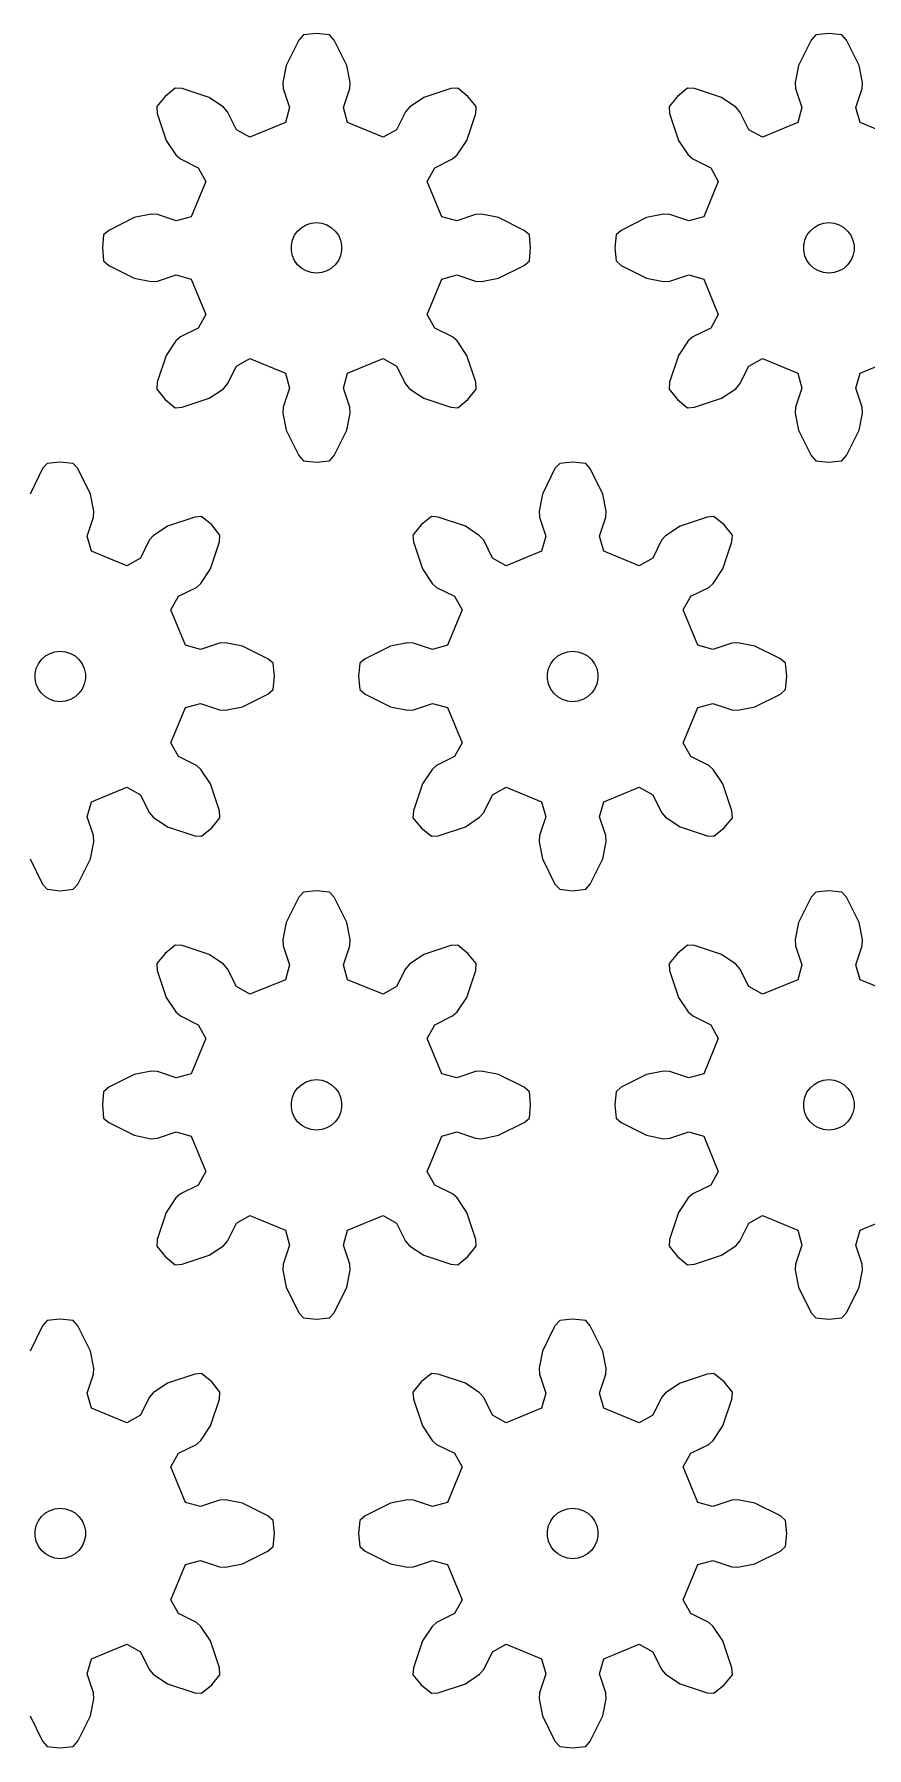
# Model space of a CAD drawing. Extents: x 0 to 208, y 0 to 229.
# Drawn here: x 102.6 to 152.1, y 0 to 101.8 of the extents above; entities that cross this region are included whole.
import ezdxf

# ---------------------------------------------------------------- set-up
doc = ezdxf.new("R2010")
doc.units = 0

msp = doc.modelspace()

# ---------------------------------------------------------------- linework, layer by layer
for p, q in [((119.36, 101.86), (118.58, 101.78)), ((120.13, 101.78), (119.36, 101.86)), ((149.82, 101.86), (149.05, 101.78)), ((150.6, 101.78), (149.82, 101.86)), ((118.31, 101.47), (117.56, 99.96)), ((118.58, 101.78), (118.31, 101.47)), ((120.41, 101.47), (120.13, 101.78)), ((121.16, 99.96), (120.41, 101.47)), ((148.78, 101.47), (148.02, 99.96)), ((149.05, 101.78), (148.78, 101.47)), ((150.87, 101.47), (150.6, 101.78)), ((151.62, 99.96), (150.87, 101.47)), ((117.56, 99.96), (117.36, 98.95)), ((121.36, 98.95), (121.16, 99.96)), ((148.02, 99.96), (147.82, 98.95)), ((151.83, 98.95), (151.62, 99.96)), ((117.36, 98.95), (117.38, 98.59)), ((121.34, 98.59), (121.36, 98.95)), ((147.82, 98.95), (147.84, 98.59)), ((151.8, 98.59), (151.83, 98.95)), ((110.36, 98.13), (109.86, 97.53)), ((110.96, 98.62), (110.36, 98.13)), ((111.37, 98.6), (110.96, 98.62)), ((112.97, 98.06), (111.37, 98.6)), ((113.83, 97.49), (112.97, 98.06)), ((117.38, 98.59), (117.76, 97.46)), ((120.96, 97.46), (121.34, 98.59)), ((125.74, 98.06), (124.89, 97.49)), ((127.35, 98.6), (125.74, 98.06)), ((127.76, 98.62), (127.35, 98.6)), ((128.36, 98.13), (127.76, 98.62)), ((128.86, 97.53), (128.36, 98.13)), ((140.82, 98.13), (140.33, 97.53)), ((141.42, 98.62), (140.82, 98.13)), ((141.84, 98.6), (141.42, 98.62)), ((143.44, 98.06), (141.84, 98.6)), ((144.29, 97.49), (143.44, 98.06)), ((147.84, 98.59), (148.22, 97.46)), ((151.43, 97.46), (151.8, 98.59)), ((109.86, 97.53), (109.89, 97.12)), ((109.89, 97.12), (110.43, 95.51)), ((114.07, 97.22), (113.83, 97.49)), ((114.6, 96.15), (114.07, 97.22)), ((117.76, 97.46), (117.51, 96.57)), ((121.21, 96.57), (120.96, 97.46)), ((124.65, 97.22), (124.12, 96.15)), ((124.89, 97.49), (124.65, 97.22)), ((128.29, 95.51), (128.83, 97.12)), ((128.83, 97.12), (128.86, 97.53)), ((140.33, 97.53), (140.35, 97.12)), ((140.35, 97.12), (140.89, 95.51)), ((144.53, 97.22), (144.29, 97.49)), ((145.06, 96.15), (144.53, 97.22)), ((148.22, 97.46), (147.97, 96.57)), ((151.68, 96.57), (151.43, 97.46)), ((115.4, 95.7), (114.6, 96.15)), ((117.51, 96.57), (115.4, 95.7)), ((123.32, 95.7), (121.21, 96.57)), ((124.12, 96.15), (123.32, 95.7)), ((145.87, 95.7), (145.06, 96.15)), ((147.97, 96.57), (145.87, 95.7)), ((153.78, 95.7), (151.68, 96.57)), ((110.43, 95.51), (111, 94.66)), ((127.72, 94.66), (128.29, 95.51)), ((140.89, 95.51), (141.46, 94.66)), ((111, 94.66), (111.27, 94.42)), ((111.27, 94.42), (112.33, 93.89)), ((112.33, 93.89), (112.78, 93.08)), ((125.94, 93.08), (126.39, 93.89)), ((126.39, 93.89), (127.45, 94.42)), ((127.45, 94.42), (127.72, 94.66)), ((141.46, 94.66), (141.73, 94.42)), ((141.73, 94.42), (142.8, 93.89)), ((142.8, 93.89), (143.25, 93.08)), ((112.78, 93.08), (111.91, 90.98)), ((126.81, 90.98), (125.94, 93.08)), ((143.25, 93.08), (142.38, 90.98)), ((108.53, 90.93), (107.01, 90.17)), ((109.54, 91.13), (108.53, 90.93)), ((109.9, 91.11), (109.54, 91.13)), ((111.02, 90.73), (109.9, 91.11)), ((111.91, 90.98), (111.02, 90.73)), ((119.05, 90.59), (119.36, 90.63)), ((119.36, 90.63), (119.67, 90.59)), ((127.7, 90.73), (126.81, 90.98)), ((128.82, 91.11), (127.7, 90.73)), ((129.18, 91.13), (128.82, 91.11)), ((130.19, 90.93), (129.18, 91.13)), ((131.71, 90.17), (130.19, 90.93)), ((138.99, 90.93), (137.48, 90.17)), ((140, 91.13), (138.99, 90.93)), ((140.36, 91.11), (140, 91.13)), ((141.49, 90.73), (140.36, 91.11)), ((142.38, 90.98), (141.49, 90.73)), ((149.51, 90.59), (149.82, 90.63)), ((149.82, 90.63), (150.14, 90.59)), ((106.7, 89.9), (106.63, 89.13)), ((107.01, 90.17), (106.7, 89.9)), ((117.93, 89.59), (118.06, 89.88)), ((118.06, 89.88), (118.24, 90.13)), ((118.24, 90.13), (118.48, 90.34)), ((118.48, 90.34), (118.75, 90.5)), ((118.75, 90.5), (119.05, 90.59)), ((119.67, 90.59), (119.97, 90.5)), ((119.97, 90.5), (120.24, 90.34)), ((120.24, 90.34), (120.47, 90.13)), ((120.47, 90.13), (120.66, 89.88)), ((120.66, 89.88), (120.79, 89.59)), ((132.02, 89.9), (131.71, 90.17)), ((132.09, 89.13), (132.02, 89.9)), ((137.17, 89.9), (137.09, 89.13)), ((137.48, 90.17), (137.17, 89.9)), ((148.4, 89.59), (148.52, 89.88)), ((148.52, 89.88), (148.71, 90.13)), ((148.71, 90.13), (148.94, 90.34)), ((148.94, 90.34), (149.21, 90.5)), ((149.21, 90.5), (149.51, 90.59)), ((150.14, 90.59), (150.43, 90.5)), ((150.43, 90.5), (150.71, 90.34)), ((150.71, 90.34), (150.94, 90.13)), ((150.94, 90.13), (151.12, 89.88)), ((151.12, 89.88), (151.25, 89.59)), ((106.63, 89.13), (106.7, 88.35)), ((117.87, 89.28), (117.93, 89.59)), ((117.87, 88.97), (117.87, 89.28)), ((117.93, 88.66), (117.87, 88.97)), ((118.06, 88.38), (117.93, 88.66)), ((120.79, 88.66), (120.66, 88.38)), ((120.79, 89.59), (120.85, 89.28)), ((120.85, 88.97), (120.79, 88.66)), ((120.85, 89.28), (120.85, 88.97)), ((132.02, 88.35), (132.09, 89.13)), ((137.09, 89.13), (137.17, 88.35)), ((148.33, 89.28), (148.4, 89.59)), ((148.33, 88.97), (148.33, 89.28)), ((148.4, 88.66), (148.33, 88.97)), ((148.52, 88.38), (148.4, 88.66)), ((151.25, 88.66), (151.12, 88.38)), ((151.25, 89.59), (151.32, 89.28)), ((151.32, 88.97), (151.25, 88.66)), ((151.32, 89.28), (151.32, 88.97)), ((106.7, 88.35), (107.01, 88.08)), ((107.01, 88.08), (108.53, 87.33)), ((118.24, 88.12), (118.06, 88.38)), ((118.48, 87.91), (118.24, 88.12)), ((118.75, 87.76), (118.48, 87.91)), ((119.05, 87.66), (118.75, 87.76)), ((119.36, 87.63), (119.05, 87.66)), ((119.67, 87.66), (119.36, 87.63)), ((119.97, 87.76), (119.67, 87.66)), ((120.24, 87.91), (119.97, 87.76)), ((120.47, 88.12), (120.24, 87.91)), ((120.66, 88.38), (120.47, 88.12)), ((130.19, 87.33), (131.71, 88.08)), ((131.71, 88.08), (132.02, 88.35)), ((137.17, 88.35), (137.48, 88.08)), ((137.48, 88.08), (138.99, 87.33)), ((148.71, 88.12), (148.52, 88.38)), ((148.94, 87.91), (148.71, 88.12)), ((149.21, 87.76), (148.94, 87.91)), ((149.51, 87.66), (149.21, 87.76)), ((149.82, 87.63), (149.51, 87.66)), ((150.14, 87.66), (149.82, 87.63)), ((150.43, 87.76), (150.14, 87.66)), ((150.71, 87.91), (150.43, 87.76)), ((150.94, 88.12), (150.71, 87.91)), ((151.12, 88.38), (150.94, 88.12)), ((108.53, 87.33), (109.54, 87.12)), ((109.54, 87.12), (109.9, 87.15)), ((109.9, 87.15), (111.02, 87.53)), ((111.02, 87.53), (111.91, 87.27)), ((111.91, 87.27), (112.78, 85.17)), ((125.94, 85.17), (126.81, 87.27)), ((126.81, 87.27), (127.7, 87.53)), ((127.7, 87.53), (128.82, 87.15)), ((128.82, 87.15), (129.18, 87.12)), ((129.18, 87.12), (130.19, 87.33)), ((138.99, 87.33), (140, 87.12)), ((140, 87.12), (140.36, 87.15)), ((140.36, 87.15), (141.49, 87.53)), ((141.49, 87.53), (142.38, 87.27)), ((142.38, 87.27), (143.25, 85.17)), ((112.78, 85.17), (112.33, 84.36)), ((126.39, 84.36), (125.94, 85.17)), ((143.25, 85.17), (142.8, 84.36)), ((111, 83.6), (110.43, 82.74)), ((111.27, 83.84), (111, 83.6)), ((112.33, 84.36), (111.27, 83.84)), ((127.45, 83.84), (126.39, 84.36)), ((127.72, 83.6), (127.45, 83.84)), ((128.29, 82.74), (127.72, 83.6)), ((141.46, 83.6), (140.89, 82.74)), ((141.73, 83.84), (141.46, 83.6)), ((142.8, 84.36), (141.73, 83.84)), ((110.43, 82.74), (109.89, 81.14)), ((114.6, 82.1), (115.4, 82.55)), ((115.4, 82.55), (117.51, 81.68)), ((121.21, 81.68), (123.32, 82.55)), ((123.32, 82.55), (124.12, 82.1)), ((128.83, 81.14), (128.29, 82.74)), ((140.89, 82.74), (140.35, 81.14)), ((145.06, 82.1), (145.87, 82.55)), ((145.87, 82.55), (147.97, 81.68)), ((151.68, 81.68), (153.78, 82.55)), ((114.07, 81.04), (114.6, 82.1)), ((117.51, 81.68), (117.76, 80.79)), ((120.96, 80.79), (121.21, 81.68)), ((124.12, 82.1), (124.65, 81.04)), ((144.53, 81.04), (145.06, 82.1)), ((147.97, 81.68), (148.22, 80.79)), ((151.43, 80.79), (151.68, 81.68)), ((109.89, 81.14), (109.86, 80.73)), ((109.86, 80.73), (110.36, 80.12)), ((112.97, 80.2), (113.83, 80.76)), ((113.83, 80.76), (114.07, 81.04)), ((117.76, 80.79), (117.38, 79.67)), ((121.34, 79.67), (120.96, 80.79)), ((124.65, 81.04), (124.89, 80.76)), ((124.89, 80.76), (125.74, 80.2)), ((128.36, 80.12), (128.86, 80.73)), ((128.86, 80.73), (128.83, 81.14)), ((140.35, 81.14), (140.33, 80.73)), ((140.33, 80.73), (140.82, 80.12)), ((143.44, 80.2), (144.29, 80.76)), ((144.29, 80.76), (144.53, 81.04)), ((148.22, 80.79), (147.84, 79.67)), ((151.8, 79.67), (151.43, 80.79)), ((110.36, 80.12), (110.96, 79.63)), ((110.96, 79.63), (111.37, 79.66)), ((111.37, 79.66), (112.97, 80.2)), ((117.38, 79.67), (117.36, 79.3)), ((121.36, 79.3), (121.34, 79.67)), ((125.74, 80.2), (127.35, 79.66)), ((127.35, 79.66), (127.76, 79.63)), ((127.76, 79.63), (128.36, 80.12)), ((140.82, 80.12), (141.42, 79.63)), ((141.42, 79.63), (141.84, 79.66)), ((141.84, 79.66), (143.44, 80.2)), ((147.84, 79.67), (147.82, 79.3)), ((151.83, 79.3), (151.8, 79.67)), ((117.36, 79.3), (117.56, 78.3)), ((121.16, 78.3), (121.36, 79.3)), ((147.82, 79.3), (148.02, 78.3)), ((151.62, 78.3), (151.83, 79.3)), ((117.56, 78.3), (118.31, 76.78)), ((120.41, 76.78), (121.16, 78.3)), ((148.02, 78.3), (148.78, 76.78)), ((150.87, 76.78), (151.62, 78.3)), ((104.13, 76.39), (103.35, 76.32)), ((104.9, 76.32), (104.13, 76.39)), ((118.31, 76.78), (118.58, 76.47)), ((118.58, 76.47), (119.36, 76.39)), ((119.36, 76.39), (120.13, 76.47)), ((120.13, 76.47), (120.41, 76.78)), ((134.59, 76.39), (133.82, 76.32)), ((135.37, 76.32), (134.59, 76.39)), ((148.78, 76.78), (149.05, 76.47)), ((149.05, 76.47), (149.82, 76.39)), ((149.82, 76.39), (150.6, 76.47)), ((150.6, 76.47), (150.87, 76.78)), ((103.08, 76.01), (102.33, 74.49)), ((103.35, 76.32), (103.08, 76.01)), ((105.17, 76.01), (104.9, 76.32)), ((105.93, 74.49), (105.17, 76.01)), ((133.54, 76.01), (132.79, 74.49)), ((133.82, 76.32), (133.54, 76.01)), ((135.64, 76.01), (135.37, 76.32)), ((136.39, 74.49), (135.64, 76.01)), ((106.13, 73.49), (105.93, 74.49)), ((132.79, 74.49), (132.59, 73.49)), ((136.59, 73.49), (136.39, 74.49)), ((106.11, 73.12), (106.13, 73.49)), ((132.59, 73.49), (132.61, 73.12)), ((136.57, 73.12), (136.59, 73.49)), ((105.73, 72), (106.11, 73.12)), ((110.51, 72.59), (109.66, 72.02)), ((112.12, 73.13), (110.51, 72.59)), ((112.53, 73.16), (112.12, 73.13)), ((113.13, 72.67), (112.53, 73.16)), ((113.62, 72.06), (113.13, 72.67)), ((125.59, 72.67), (125.09, 72.06)), ((126.19, 73.16), (125.59, 72.67)), ((126.6, 73.13), (126.19, 73.16)), ((128.21, 72.59), (126.6, 73.13)), ((129.06, 72.02), (128.21, 72.59)), ((132.61, 73.12), (132.99, 72)), ((136.19, 72), (136.57, 73.12)), ((140.98, 72.59), (140.12, 72.02)), ((142.58, 73.13), (140.98, 72.59)), ((142.99, 73.16), (142.58, 73.13)), ((143.59, 72.67), (142.99, 73.16)), ((144.09, 72.06), (143.59, 72.67)), ((105.98, 71.11), (105.73, 72)), ((109.42, 71.75), (108.89, 70.69)), ((109.66, 72.02), (109.42, 71.75)), ((113.06, 70.05), (113.6, 71.65)), ((113.6, 71.65), (113.62, 72.06)), ((125.09, 72.06), (125.12, 71.65)), ((125.12, 71.65), (125.66, 70.05)), ((129.3, 71.75), (129.06, 72.02)), ((129.83, 70.69), (129.3, 71.75)), ((132.99, 72), (132.74, 71.11)), ((136.44, 71.11), (136.19, 72)), ((139.88, 71.75), (139.35, 70.69)), ((140.12, 72.02), (139.88, 71.75)), ((143.52, 70.05), (144.06, 71.65)), ((144.06, 71.65), (144.09, 72.06)), ((108.08, 70.24), (105.98, 71.11)), ((108.89, 70.69), (108.08, 70.24)), ((130.64, 70.24), (129.83, 70.69)), ((132.74, 71.11), (130.64, 70.24)), ((138.55, 70.24), (136.44, 71.11)), ((139.35, 70.69), (138.55, 70.24)), ((112.49, 69.19), (113.06, 70.05)), ((125.66, 70.05), (126.23, 69.19)), ((142.95, 69.19), (143.52, 70.05)), ((110.7, 67.62), (111.15, 68.43)), ((111.15, 68.43), (112.22, 68.95)), ((112.22, 68.95), (112.49, 69.19)), ((126.23, 69.19), (126.5, 68.95)), ((126.5, 68.95), (127.56, 68.43)), ((127.56, 68.43), (128.02, 67.62)), ((141.17, 67.62), (141.62, 68.43)), ((141.62, 68.43), (142.68, 68.95)), ((142.68, 68.95), (142.95, 69.19)), ((111.57, 65.51), (110.7, 67.62)), ((128.02, 67.62), (127.14, 65.51)), ((142.04, 65.51), (141.17, 67.62)), ((112.46, 65.26), (111.57, 65.51)), ((113.59, 65.64), (112.46, 65.26)), ((113.95, 65.66), (113.59, 65.64)), ((114.96, 65.46), (113.95, 65.66)), ((116.47, 64.71), (114.96, 65.46)), ((123.76, 65.46), (122.25, 64.71)), ((124.77, 65.66), (123.76, 65.46)), ((125.13, 65.64), (124.77, 65.66)), ((126.25, 65.26), (125.13, 65.64)), ((127.14, 65.51), (126.25, 65.26)), ((142.93, 65.26), (142.04, 65.51)), ((144.05, 65.64), (142.93, 65.26)), ((144.42, 65.66), (144.05, 65.64)), ((145.42, 65.46), (144.42, 65.66)), ((146.94, 64.71), (145.42, 65.46)), ((102.7, 64.13), (102.83, 64.41)), ((102.83, 64.41), (103.01, 64.67)), ((103.01, 64.67), (103.25, 64.88)), ((103.25, 64.88), (103.52, 65.03)), ((103.52, 65.03), (103.81, 65.13)), ((103.81, 65.13), (104.13, 65.16)), ((104.13, 65.16), (104.44, 65.13)), ((104.44, 65.13), (104.74, 65.03)), ((104.74, 65.03), (105.01, 64.88)), ((105.01, 64.88), (105.24, 64.67)), ((105.24, 64.67), (105.43, 64.41)), ((105.43, 64.41), (105.55, 64.13)), ((116.78, 64.44), (116.47, 64.71)), ((116.86, 63.66), (116.78, 64.44)), ((121.94, 64.44), (121.86, 63.66)), ((122.25, 64.71), (121.94, 64.44)), ((133.16, 64.13), (133.29, 64.41)), ((133.29, 64.41), (133.48, 64.67)), ((133.48, 64.67), (133.71, 64.88)), ((133.71, 64.88), (133.98, 65.03)), ((133.98, 65.03), (134.28, 65.13)), ((134.28, 65.13), (134.59, 65.16)), ((134.59, 65.16), (134.9, 65.13)), ((134.9, 65.13), (135.2, 65.03)), ((135.2, 65.03), (135.47, 64.88)), ((135.47, 64.88), (135.71, 64.67)), ((135.71, 64.67), (135.89, 64.41)), ((135.89, 64.41), (136.02, 64.13)), ((147.25, 64.44), (146.94, 64.71)), ((147.32, 63.66), (147.25, 64.44)), ((102.63, 63.82), (102.7, 64.13)), ((102.63, 63.51), (102.63, 63.82)), ((102.7, 63.2), (102.63, 63.51)), ((102.83, 62.91), (102.7, 63.2)), ((105.55, 63.2), (105.43, 62.91)), ((105.55, 64.13), (105.62, 63.82)), ((105.62, 63.51), (105.55, 63.2)), ((105.62, 63.82), (105.62, 63.51)), ((116.78, 62.89), (116.86, 63.66)), ((121.86, 63.66), (121.94, 62.89)), ((133.1, 63.82), (133.16, 64.13)), ((133.1, 63.51), (133.1, 63.82)), ((133.16, 63.2), (133.1, 63.51)), ((133.29, 62.91), (133.16, 63.2)), ((136.02, 63.2), (135.89, 62.91)), ((136.02, 64.13), (136.08, 63.82)), ((136.08, 63.51), (136.02, 63.2)), ((136.08, 63.82), (136.08, 63.51)), ((147.25, 62.89), (147.32, 63.66)), ((103.01, 62.66), (102.83, 62.91)), ((103.25, 62.45), (103.01, 62.66)), ((103.52, 62.29), (103.25, 62.45)), ((103.81, 62.19), (103.52, 62.29)), ((104.13, 62.16), (103.81, 62.19)), ((104.44, 62.19), (104.13, 62.16)), ((104.74, 62.29), (104.44, 62.19)), ((105.01, 62.45), (104.74, 62.29)), ((105.24, 62.66), (105.01, 62.45)), ((105.43, 62.91), (105.24, 62.66)), ((114.96, 61.86), (116.47, 62.61)), ((116.47, 62.61), (116.78, 62.89)), ((121.94, 62.89), (122.25, 62.61)), ((122.25, 62.61), (123.76, 61.86)), ((133.48, 62.66), (133.29, 62.91)), ((133.71, 62.45), (133.48, 62.66)), ((133.98, 62.29), (133.71, 62.45)), ((134.28, 62.19), (133.98, 62.29)), ((134.59, 62.16), (134.28, 62.19)), ((134.9, 62.19), (134.59, 62.16)), ((135.2, 62.29), (134.9, 62.19)), ((135.47, 62.45), (135.2, 62.29)), ((135.71, 62.66), (135.47, 62.45)), ((135.89, 62.91), (135.71, 62.66)), ((145.42, 61.86), (146.94, 62.61)), ((146.94, 62.61), (147.25, 62.89)), ((110.7, 59.71), (111.57, 61.81)), ((111.57, 61.81), (112.46, 62.06)), ((112.46, 62.06), (113.59, 61.68)), ((113.59, 61.68), (113.95, 61.66)), ((113.95, 61.66), (114.96, 61.86)), ((123.76, 61.86), (124.77, 61.66)), ((124.77, 61.66), (125.13, 61.68)), ((125.13, 61.68), (126.25, 62.06)), ((126.25, 62.06), (127.14, 61.81)), ((127.14, 61.81), (128.02, 59.71)), ((141.17, 59.71), (142.04, 61.81)), ((142.04, 61.81), (142.93, 62.06)), ((142.93, 62.06), (144.05, 61.68)), ((144.05, 61.68), (144.42, 61.66)), ((144.42, 61.66), (145.42, 61.86)), ((111.15, 58.9), (110.7, 59.71)), ((128.02, 59.71), (127.56, 58.9)), ((141.62, 58.9), (141.17, 59.71)), ((112.22, 58.37), (111.15, 58.9)), ((112.49, 58.13), (112.22, 58.37)), ((113.06, 57.28), (112.49, 58.13)), ((126.23, 58.13), (125.66, 57.28)), ((126.5, 58.37), (126.23, 58.13)), ((127.56, 58.9), (126.5, 58.37)), ((142.68, 58.37), (141.62, 58.9)), ((142.95, 58.13), (142.68, 58.37)), ((143.52, 57.28), (142.95, 58.13)), ((105.98, 56.21), (108.08, 57.09)), ((108.08, 57.09), (108.89, 56.63)), ((113.6, 55.67), (113.06, 57.28)), ((125.66, 57.28), (125.12, 55.67)), ((129.83, 56.63), (130.64, 57.09)), ((130.64, 57.09), (132.74, 56.21)), ((136.44, 56.21), (138.55, 57.09)), ((138.55, 57.09), (139.35, 56.63)), ((144.06, 55.67), (143.52, 57.28)), ((105.73, 55.32), (105.98, 56.21)), ((108.89, 56.63), (109.42, 55.57)), ((129.3, 55.57), (129.83, 56.63)), ((132.74, 56.21), (132.99, 55.32)), ((136.19, 55.32), (136.44, 56.21)), ((139.35, 56.63), (139.88, 55.57)), ((106.11, 54.2), (105.73, 55.32)), ((109.42, 55.57), (109.66, 55.3)), ((109.66, 55.3), (110.51, 54.73)), ((113.13, 54.66), (113.62, 55.26)), ((113.62, 55.26), (113.6, 55.67)), ((125.12, 55.67), (125.09, 55.26)), ((125.09, 55.26), (125.59, 54.66)), ((128.21, 54.73), (129.06, 55.3)), ((129.06, 55.3), (129.3, 55.57)), ((132.99, 55.32), (132.61, 54.2)), ((136.57, 54.2), (136.19, 55.32)), ((139.88, 55.57), (140.12, 55.3)), ((140.12, 55.3), (140.98, 54.73)), ((143.59, 54.66), (144.09, 55.26)), ((144.09, 55.26), (144.06, 55.67)), ((106.13, 53.84), (106.11, 54.2)), ((110.51, 54.73), (112.12, 54.19)), ((112.12, 54.19), (112.53, 54.16)), ((112.53, 54.16), (113.13, 54.66)), ((125.59, 54.66), (126.19, 54.16)), ((126.19, 54.16), (126.6, 54.19)), ((126.6, 54.19), (128.21, 54.73)), ((132.61, 54.2), (132.59, 53.84)), ((136.59, 53.84), (136.57, 54.2)), ((140.98, 54.73), (142.58, 54.19)), ((142.58, 54.19), (142.99, 54.16)), ((142.99, 54.16), (143.59, 54.66)), ((105.93, 52.83), (106.13, 53.84)), ((132.59, 53.84), (132.79, 52.83)), ((136.39, 52.83), (136.59, 53.84)), ((102.33, 52.83), (103.08, 51.32)), ((105.17, 51.32), (105.93, 52.83)), ((132.79, 52.83), (133.54, 51.32)), ((135.64, 51.32), (136.39, 52.83)), ((103.08, 51.32), (103.35, 51.01)), ((103.35, 51.01), (104.13, 50.93)), ((104.13, 50.93), (104.9, 51.01)), ((104.9, 51.01), (105.17, 51.32)), ((119.36, 50.93), (118.58, 50.85)), ((120.13, 50.85), (119.36, 50.93)), ((133.54, 51.32), (133.82, 51.01)), ((133.82, 51.01), (134.59, 50.93)), ((134.59, 50.93), (135.37, 51.01)), ((135.37, 51.01), (135.64, 51.32)), ((149.82, 50.93), (149.05, 50.85)), ((150.6, 50.85), (149.82, 50.93)), ((118.31, 50.54), (117.56, 49.03)), ((118.58, 50.85), (118.31, 50.54)), ((120.41, 50.54), (120.13, 50.85)), ((121.16, 49.03), (120.41, 50.54)), ((148.78, 50.54), (148.02, 49.03)), ((149.05, 50.85), (148.78, 50.54)), ((150.87, 50.54), (150.6, 50.85)), ((151.62, 49.03), (150.87, 50.54)), ((117.56, 49.03), (117.36, 48.02)), ((121.36, 48.02), (121.16, 49.03)), ((148.02, 49.03), (147.82, 48.02)), ((151.83, 48.02), (151.62, 49.03)), ((117.36, 48.02), (117.38, 47.66)), ((121.34, 47.66), (121.36, 48.02)), ((147.82, 48.02), (147.84, 47.66)), ((151.8, 47.66), (151.83, 48.02)), ((110.36, 47.2), (109.86, 46.6)), ((110.96, 47.69), (110.36, 47.2)), ((111.37, 47.67), (110.96, 47.69)), ((112.97, 47.13), (111.37, 47.67)), ((113.83, 46.56), (112.97, 47.13)), ((117.38, 47.66), (117.76, 46.53)), ((120.96, 46.53), (121.34, 47.66)), ((125.74, 47.13), (124.89, 46.56)), ((127.35, 47.67), (125.74, 47.13)), ((127.76, 47.69), (127.35, 47.67)), ((128.36, 47.2), (127.76, 47.69)), ((128.86, 46.6), (128.36, 47.2)), ((140.82, 47.2), (140.33, 46.6)), ((141.42, 47.69), (140.82, 47.2)), ((141.84, 47.67), (141.42, 47.69)), ((143.44, 47.13), (141.84, 47.67)), ((144.29, 46.56), (143.44, 47.13)), ((147.84, 47.66), (148.22, 46.53)), ((151.43, 46.53), (151.8, 47.66)), ((109.86, 46.6), (109.89, 46.19)), ((109.89, 46.19), (110.43, 44.58)), ((114.07, 46.29), (113.83, 46.56)), ((114.6, 45.23), (114.07, 46.29)), ((117.76, 46.53), (117.51, 45.64)), ((121.21, 45.64), (120.96, 46.53)), ((124.65, 46.29), (124.12, 45.23)), ((124.89, 46.56), (124.65, 46.29)), ((128.29, 44.58), (128.83, 46.19)), ((128.83, 46.19), (128.86, 46.6)), ((140.33, 46.6), (140.35, 46.19)), ((140.35, 46.19), (140.89, 44.58)), ((144.53, 46.29), (144.29, 46.56)), ((145.06, 45.23), (144.53, 46.29)), ((148.22, 46.53), (147.97, 45.64)), ((151.68, 45.64), (151.43, 46.53)), ((115.4, 44.77), (114.6, 45.23)), ((117.51, 45.64), (115.4, 44.77)), ((123.32, 44.77), (121.21, 45.64)), ((124.12, 45.23), (123.32, 44.77)), ((145.87, 44.77), (145.06, 45.23)), ((147.97, 45.64), (145.87, 44.77)), ((153.78, 44.77), (151.68, 45.64)), ((110.43, 44.58), (111, 43.73)), ((127.72, 43.73), (128.29, 44.58)), ((140.89, 44.58), (141.46, 43.73)), ((111, 43.73), (111.27, 43.49)), ((111.27, 43.49), (112.33, 42.96)), ((112.33, 42.96), (112.78, 42.15)), ((125.94, 42.15), (126.39, 42.96)), ((126.39, 42.96), (127.45, 43.49)), ((127.45, 43.49), (127.72, 43.73)), ((141.46, 43.73), (141.73, 43.49)), ((141.73, 43.49), (142.8, 42.96)), ((142.8, 42.96), (143.25, 42.15)), ((112.78, 42.15), (111.91, 40.05)), ((126.81, 40.05), (125.94, 42.15)), ((143.25, 42.15), (142.38, 40.05)), ((108.53, 40), (107.01, 39.25)), ((109.54, 40.2), (108.53, 40)), ((109.9, 40.18), (109.54, 40.2)), ((111.02, 39.8), (109.9, 40.18)), ((111.91, 40.05), (111.02, 39.8)), ((127.7, 39.8), (126.81, 40.05)), ((128.82, 40.18), (127.7, 39.8)), ((129.18, 40.2), (128.82, 40.18)), ((130.19, 40), (129.18, 40.2)), ((131.71, 39.25), (130.19, 40)), ((138.99, 40), (137.48, 39.25)), ((140, 40.2), (138.99, 40)), ((140.36, 40.18), (140, 40.2)), ((141.49, 39.8), (140.36, 40.18)), ((142.38, 40.05), (141.49, 39.8)), ((106.7, 38.97), (106.63, 38.2)), ((107.01, 39.25), (106.7, 38.97)), ((117.93, 38.66), (118.06, 38.95)), ((118.06, 38.95), (118.24, 39.2)), ((118.24, 39.2), (118.48, 39.41)), ((118.48, 39.41), (118.75, 39.57)), ((118.75, 39.57), (119.05, 39.66)), ((119.05, 39.66), (119.36, 39.7)), ((119.36, 39.7), (119.67, 39.66)), ((119.67, 39.66), (119.97, 39.57)), ((119.97, 39.57), (120.24, 39.41)), ((120.24, 39.41), (120.47, 39.2)), ((120.47, 39.2), (120.66, 38.95)), ((120.66, 38.95), (120.79, 38.66)), ((132.02, 38.97), (131.71, 39.25)), ((132.09, 38.2), (132.02, 38.97)), ((137.17, 38.97), (137.09, 38.2)), ((137.48, 39.25), (137.17, 38.97)), ((148.4, 38.66), (148.52, 38.95)), ((148.52, 38.95), (148.71, 39.2)), ((148.71, 39.2), (148.94, 39.41)), ((148.94, 39.41), (149.21, 39.57)), ((149.21, 39.57), (149.51, 39.66)), ((149.51, 39.66), (149.82, 39.7)), ((149.82, 39.7), (150.14, 39.66)), ((150.14, 39.66), (150.43, 39.57)), ((150.43, 39.57), (150.71, 39.41)), ((150.71, 39.41), (150.94, 39.2)), ((150.94, 39.2), (151.12, 38.95)), ((151.12, 38.95), (151.25, 38.66)), ((106.63, 38.2), (106.7, 37.42)), ((117.87, 38.35), (117.93, 38.66)), ((117.87, 38.04), (117.87, 38.35)), ((117.93, 37.73), (117.87, 38.04)), ((118.06, 37.45), (117.93, 37.73)), ((120.79, 37.73), (120.66, 37.45)), ((120.79, 38.66), (120.85, 38.35)), ((120.85, 38.04), (120.79, 37.73)), ((120.85, 38.35), (120.85, 38.04)), ((132.02, 37.42), (132.09, 38.2)), ((137.09, 38.2), (137.17, 37.42)), ((148.33, 38.35), (148.4, 38.66)), ((148.33, 38.04), (148.33, 38.35)), ((148.4, 37.73), (148.33, 38.04)), ((148.52, 37.45), (148.4, 37.73)), ((151.25, 37.73), (151.12, 37.45)), ((151.25, 38.66), (151.32, 38.35)), ((151.32, 38.04), (151.25, 37.73)), ((151.32, 38.35), (151.32, 38.04)), ((106.7, 37.42), (107.01, 37.15)), ((107.01, 37.15), (108.53, 36.4)), ((118.24, 37.19), (118.06, 37.45)), ((118.48, 36.98), (118.24, 37.19)), ((118.75, 36.83), (118.48, 36.98)), ((119.05, 36.73), (118.75, 36.83)), ((119.36, 36.7), (119.05, 36.73)), ((119.67, 36.73), (119.36, 36.7)), ((119.97, 36.83), (119.67, 36.73)), ((120.24, 36.98), (119.97, 36.83)), ((120.47, 37.19), (120.24, 36.98)), ((120.66, 37.45), (120.47, 37.19)), ((130.19, 36.4), (131.71, 37.15)), ((131.71, 37.15), (132.02, 37.42)), ((137.17, 37.42), (137.48, 37.15)), ((137.48, 37.15), (138.99, 36.4)), ((148.71, 37.19), (148.52, 37.45)), ((148.94, 36.98), (148.71, 37.19)), ((149.21, 36.83), (148.94, 36.98)), ((149.51, 36.73), (149.21, 36.83)), ((149.82, 36.7), (149.51, 36.73)), ((150.14, 36.73), (149.82, 36.7)), ((150.43, 36.83), (150.14, 36.73)), ((150.71, 36.98), (150.43, 36.83)), ((150.94, 37.19), (150.71, 36.98)), ((151.12, 37.45), (150.94, 37.19)), ((108.53, 36.4), (109.54, 36.19)), ((109.54, 36.19), (109.9, 36.22)), ((109.9, 36.22), (111.02, 36.6)), ((111.02, 36.6), (111.91, 36.34)), ((111.91, 36.34), (112.78, 34.24)), ((125.94, 34.24), (126.81, 36.34)), ((126.81, 36.34), (127.7, 36.6)), ((127.7, 36.6), (128.82, 36.22)), ((128.82, 36.22), (129.18, 36.19)), ((129.18, 36.19), (130.19, 36.4)), ((138.99, 36.4), (140, 36.19)), ((140, 36.19), (140.36, 36.22)), ((140.36, 36.22), (141.49, 36.6)), ((141.49, 36.6), (142.38, 36.34)), ((142.38, 36.34), (143.25, 34.24)), ((112.78, 34.24), (112.33, 33.43)), ((126.39, 33.43), (125.94, 34.24)), ((143.25, 34.24), (142.8, 33.43)), ((111, 32.67), (110.43, 31.81)), ((111.27, 32.91), (111, 32.67)), ((112.33, 33.43), (111.27, 32.91)), ((127.45, 32.91), (126.39, 33.43)), ((127.72, 32.67), (127.45, 32.91)), ((128.29, 31.81), (127.72, 32.67)), ((141.46, 32.67), (140.89, 31.81)), ((141.73, 32.91), (141.46, 32.67)), ((142.8, 33.43), (141.73, 32.91)), ((110.43, 31.81), (109.89, 30.21)), ((114.6, 31.17), (115.4, 31.62)), ((115.4, 31.62), (117.51, 30.75)), ((121.21, 30.75), (123.32, 31.62)), ((123.32, 31.62), (124.12, 31.17)), ((128.83, 30.21), (128.29, 31.81)), ((140.89, 31.81), (140.35, 30.21)), ((145.06, 31.17), (145.87, 31.62)), ((145.87, 31.62), (147.97, 30.75)), ((151.68, 30.75), (153.78, 31.62)), ((114.07, 30.11), (114.6, 31.17)), ((117.51, 30.75), (117.76, 29.86)), ((120.96, 29.86), (121.21, 30.75)), ((124.12, 31.17), (124.65, 30.11)), ((144.53, 30.11), (145.06, 31.17)), ((147.97, 30.75), (148.22, 29.86)), ((151.43, 29.86), (151.68, 30.75)), ((109.89, 30.21), (109.86, 29.8)), ((109.86, 29.8), (110.36, 29.19)), ((112.97, 29.27), (113.83, 29.83)), ((113.83, 29.83), (114.07, 30.11)), ((117.76, 29.86), (117.38, 28.74)), ((121.34, 28.74), (120.96, 29.86)), ((124.65, 30.11), (124.89, 29.83)), ((124.89, 29.83), (125.74, 29.27)), ((128.36, 29.19), (128.86, 29.8)), ((128.86, 29.8), (128.83, 30.21)), ((140.35, 30.21), (140.33, 29.8)), ((140.33, 29.8), (140.82, 29.19)), ((143.44, 29.27), (144.29, 29.83)), ((144.29, 29.83), (144.53, 30.11)), ((148.22, 29.86), (147.84, 28.74)), ((151.8, 28.74), (151.43, 29.86)), ((110.36, 29.19), (110.96, 28.7)), ((110.96, 28.7), (111.37, 28.73)), ((111.37, 28.73), (112.97, 29.27)), ((117.38, 28.74), (117.36, 28.37)), ((121.36, 28.37), (121.34, 28.74)), ((125.74, 29.27), (127.35, 28.73)), ((127.35, 28.73), (127.76, 28.7)), ((127.76, 28.7), (128.36, 29.19)), ((140.82, 29.19), (141.42, 28.7)), ((141.42, 28.7), (141.84, 28.73)), ((141.84, 28.73), (143.44, 29.27)), ((147.84, 28.74), (147.82, 28.37)), ((151.83, 28.37), (151.8, 28.74)), ((117.36, 28.37), (117.56, 27.37)), ((121.16, 27.37), (121.36, 28.37)), ((147.82, 28.37), (148.02, 27.37)), ((151.62, 27.37), (151.83, 28.37)), ((117.56, 27.37), (118.31, 25.85)), ((120.41, 25.85), (121.16, 27.37)), ((148.02, 27.37), (148.78, 25.85)), ((150.87, 25.85), (151.62, 27.37)), ((104.13, 25.46), (103.35, 25.39)), ((104.9, 25.39), (104.13, 25.46)), ((118.31, 25.85), (118.58, 25.54)), ((118.58, 25.54), (119.36, 25.46)), ((119.36, 25.46), (120.13, 25.54)), ((120.13, 25.54), (120.41, 25.85)), ((134.59, 25.46), (133.82, 25.39)), ((135.37, 25.39), (134.59, 25.46)), ((148.78, 25.85), (149.05, 25.54)), ((149.05, 25.54), (149.82, 25.46)), ((149.82, 25.46), (150.6, 25.54)), ((150.6, 25.54), (150.87, 25.85)), ((103.08, 25.08), (102.33, 23.56)), ((103.35, 25.39), (103.08, 25.08)), ((105.17, 25.08), (104.9, 25.39)), ((105.93, 23.56), (105.17, 25.08)), ((133.54, 25.08), (132.79, 23.56)), ((133.82, 25.39), (133.54, 25.08)), ((135.64, 25.08), (135.37, 25.39)), ((136.39, 23.56), (135.64, 25.08)), ((106.13, 22.56), (105.93, 23.56)), ((132.79, 23.56), (132.59, 22.56)), ((136.59, 22.56), (136.39, 23.56)), ((106.11, 22.19), (106.13, 22.56)), ((132.59, 22.56), (132.61, 22.19)), ((136.57, 22.19), (136.59, 22.56)), ((105.73, 21.07), (106.11, 22.19)), ((110.51, 21.66), (109.66, 21.09)), ((112.12, 22.2), (110.51, 21.66)), ((112.53, 22.23), (112.12, 22.2)), ((113.13, 21.74), (112.53, 22.23)), ((113.62, 21.13), (113.13, 21.74)), ((125.59, 21.74), (125.09, 21.13)), ((126.19, 22.23), (125.59, 21.74)), ((126.6, 22.2), (126.19, 22.23)), ((128.21, 21.66), (126.6, 22.2)), ((129.06, 21.09), (128.21, 21.66)), ((132.61, 22.19), (132.99, 21.07)), ((136.19, 21.07), (136.57, 22.19)), ((140.98, 21.66), (140.12, 21.09)), ((142.58, 22.2), (140.98, 21.66)), ((142.99, 22.23), (142.58, 22.2)), ((143.59, 21.74), (142.99, 22.23)), ((144.09, 21.13), (143.59, 21.74)), ((105.98, 20.18), (105.73, 21.07)), ((109.42, 20.82), (108.89, 19.76)), ((109.66, 21.09), (109.42, 20.82)), ((113.06, 19.12), (113.6, 20.72)), ((113.6, 20.72), (113.62, 21.13)), ((125.09, 21.13), (125.12, 20.72)), ((125.12, 20.72), (125.66, 19.12)), ((129.3, 20.82), (129.06, 21.09)), ((129.83, 19.76), (129.3, 20.82)), ((132.99, 21.07), (132.74, 20.18)), ((136.44, 20.18), (136.19, 21.07)), ((139.88, 20.82), (139.35, 19.76)), ((140.12, 21.09), (139.88, 20.82)), ((143.52, 19.12), (144.06, 20.72)), ((144.06, 20.72), (144.09, 21.13)), ((108.08, 19.31), (105.98, 20.18)), ((108.89, 19.76), (108.08, 19.31)), ((130.64, 19.31), (129.83, 19.76)), ((132.74, 20.18), (130.64, 19.31)), ((138.55, 19.31), (136.44, 20.18)), ((139.35, 19.76), (138.55, 19.31)), ((112.49, 18.26), (113.06, 19.12)), ((125.66, 19.12), (126.23, 18.26)), ((142.95, 18.26), (143.52, 19.12)), ((110.7, 16.69), (111.15, 17.5)), ((111.15, 17.5), (112.22, 18.02)), ((112.22, 18.02), (112.49, 18.26)), ((126.23, 18.26), (126.5, 18.02)), ((126.5, 18.02), (127.56, 17.5)), ((127.56, 17.5), (128.02, 16.69)), ((141.17, 16.69), (141.62, 17.5)), ((141.62, 17.5), (142.68, 18.02)), ((142.68, 18.02), (142.95, 18.26)), ((111.57, 14.58), (110.7, 16.69)), ((128.02, 16.69), (127.14, 14.58)), ((142.04, 14.58), (141.17, 16.69)), ((112.46, 14.33), (111.57, 14.58)), ((113.59, 14.71), (112.46, 14.33)), ((113.95, 14.74), (113.59, 14.71)), ((114.96, 14.53), (113.95, 14.74)), ((116.47, 13.78), (114.96, 14.53)), ((123.76, 14.53), (122.25, 13.78)), ((124.77, 14.74), (123.76, 14.53)), ((125.13, 14.71), (124.77, 14.74)), ((126.25, 14.33), (125.13, 14.71)), ((127.14, 14.58), (126.25, 14.33)), ((142.93, 14.33), (142.04, 14.58)), ((144.05, 14.71), (142.93, 14.33)), ((144.42, 14.74), (144.05, 14.71)), ((145.42, 14.53), (144.42, 14.74)), ((146.94, 13.78), (145.42, 14.53)), ((102.7, 13.2), (102.83, 13.48)), ((102.83, 13.48), (103.01, 13.74)), ((103.01, 13.74), (103.25, 13.95)), ((103.25, 13.95), (103.52, 14.1)), ((103.52, 14.1), (103.81, 14.2)), ((103.81, 14.2), (104.13, 14.23)), ((104.13, 14.23), (104.44, 14.2)), ((104.44, 14.2), (104.74, 14.1)), ((104.74, 14.1), (105.01, 13.95)), ((105.01, 13.95), (105.24, 13.74)), ((105.24, 13.74), (105.43, 13.48)), ((105.43, 13.48), (105.55, 13.2)), ((116.78, 13.51), (116.47, 13.78)), ((116.86, 12.73), (116.78, 13.51)), ((121.94, 13.51), (121.86, 12.73)), ((122.25, 13.78), (121.94, 13.51)), ((133.16, 13.2), (133.29, 13.48)), ((133.29, 13.48), (133.48, 13.74)), ((133.48, 13.74), (133.71, 13.95)), ((133.71, 13.95), (133.98, 14.1)), ((133.98, 14.1), (134.28, 14.2)), ((134.28, 14.2), (134.59, 14.23)), ((134.59, 14.23), (134.9, 14.2)), ((134.9, 14.2), (135.2, 14.1)), ((135.2, 14.1), (135.47, 13.95)), ((135.47, 13.95), (135.71, 13.74)), ((135.71, 13.74), (135.89, 13.48)), ((135.89, 13.48), (136.02, 13.2)), ((147.25, 13.51), (146.94, 13.78)), ((147.32, 12.73), (147.25, 13.51)), ((102.63, 12.89), (102.7, 13.2)), ((102.63, 12.58), (102.63, 12.89)), ((102.7, 12.27), (102.63, 12.58)), ((102.83, 11.98), (102.7, 12.27)), ((105.55, 12.27), (105.43, 11.98)), ((105.55, 13.2), (105.62, 12.89)), ((105.62, 12.58), (105.55, 12.27)), ((105.62, 12.89), (105.62, 12.58)), ((116.78, 11.96), (116.86, 12.73)), ((121.86, 12.73), (121.94, 11.96)), ((133.1, 12.89), (133.16, 13.2)), ((133.1, 12.58), (133.1, 12.89)), ((133.16, 12.27), (133.1, 12.58)), ((133.29, 11.98), (133.16, 12.27)), ((136.02, 12.27), (135.89, 11.98)), ((136.02, 13.2), (136.08, 12.89)), ((136.08, 12.58), (136.02, 12.27)), ((136.08, 12.89), (136.08, 12.58)), ((147.25, 11.96), (147.32, 12.73)), ((103.01, 11.73), (102.83, 11.98)), ((103.25, 11.52), (103.01, 11.73)), ((103.52, 11.36), (103.25, 11.52)), ((103.81, 11.27), (103.52, 11.36)), ((104.13, 11.23), (103.81, 11.27)), ((104.44, 11.27), (104.13, 11.23)), ((104.74, 11.36), (104.44, 11.27)), ((105.01, 11.52), (104.74, 11.36)), ((105.24, 11.73), (105.01, 11.52)), ((105.43, 11.98), (105.24, 11.73)), ((114.96, 10.93), (116.47, 11.68)), ((116.47, 11.68), (116.78, 11.96)), ((121.94, 11.96), (122.25, 11.68)), ((122.25, 11.68), (123.76, 10.93)), ((133.48, 11.73), (133.29, 11.98)), ((133.71, 11.52), (133.48, 11.73)), ((133.98, 11.36), (133.71, 11.52)), ((134.28, 11.27), (133.98, 11.36)), ((134.59, 11.23), (134.28, 11.27)), ((134.9, 11.27), (134.59, 11.23)), ((135.2, 11.36), (134.9, 11.27)), ((135.47, 11.52), (135.2, 11.36)), ((135.71, 11.73), (135.47, 11.52)), ((135.89, 11.98), (135.71, 11.73)), ((145.42, 10.93), (146.94, 11.68)), ((146.94, 11.68), (147.25, 11.96)), ((110.7, 8.78), (111.57, 10.88)), ((111.57, 10.88), (112.46, 11.13)), ((112.46, 11.13), (113.59, 10.75)), ((113.59, 10.75), (113.95, 10.73)), ((113.95, 10.73), (114.96, 10.93)), ((123.76, 10.93), (124.77, 10.73)), ((124.77, 10.73), (125.13, 10.75)), ((125.13, 10.75), (126.25, 11.13)), ((126.25, 11.13), (127.14, 10.88)), ((127.14, 10.88), (128.02, 8.78)), ((141.17, 8.78), (142.04, 10.88)), ((142.04, 10.88), (142.93, 11.13)), ((142.93, 11.13), (144.05, 10.75)), ((144.05, 10.75), (144.42, 10.73)), ((144.42, 10.73), (145.42, 10.93)), ((111.15, 7.97), (110.7, 8.78)), ((128.02, 8.78), (127.56, 7.97)), ((141.62, 7.97), (141.17, 8.78)), ((112.22, 7.44), (111.15, 7.97)), ((112.49, 7.2), (112.22, 7.44)), ((113.06, 6.35), (112.49, 7.2)), ((126.23, 7.2), (125.66, 6.35)), ((126.5, 7.44), (126.23, 7.2)), ((127.56, 7.97), (126.5, 7.44)), ((142.68, 7.44), (141.62, 7.97)), ((142.95, 7.2), (142.68, 7.44)), ((143.52, 6.35), (142.95, 7.2)), ((105.98, 5.28), (108.08, 6.16)), ((108.08, 6.16), (108.89, 5.7)), ((113.6, 4.74), (113.06, 6.35)), ((125.66, 6.35), (125.12, 4.74)), ((129.83, 5.7), (130.64, 6.16)), ((130.64, 6.16), (132.74, 5.28)), ((136.44, 5.28), (138.55, 6.16)), ((138.55, 6.16), (139.35, 5.7)), ((144.06, 4.74), (143.52, 6.35)), ((105.73, 4.39), (105.98, 5.28)), ((108.89, 5.7), (109.42, 4.64)), ((129.3, 4.64), (129.83, 5.7)), ((132.74, 5.28), (132.99, 4.39)), ((136.19, 4.39), (136.44, 5.28)), ((139.35, 5.7), (139.88, 4.64)), ((106.11, 3.27), (105.73, 4.39)), ((109.42, 4.64), (109.66, 4.37)), ((109.66, 4.37), (110.51, 3.8)), ((113.13, 3.73), (113.62, 4.33)), ((113.62, 4.33), (113.6, 4.74)), ((125.12, 4.74), (125.09, 4.33)), ((125.09, 4.33), (125.59, 3.73)), ((128.21, 3.8), (129.06, 4.37)), ((129.06, 4.37), (129.3, 4.64)), ((132.99, 4.39), (132.61, 3.27)), ((136.57, 3.27), (136.19, 4.39)), ((139.88, 4.64), (140.12, 4.37)), ((140.12, 4.37), (140.98, 3.8)), ((143.59, 3.73), (144.09, 4.33)), ((144.09, 4.33), (144.06, 4.74)), ((106.13, 2.91), (106.11, 3.27)), ((110.51, 3.8), (112.12, 3.26)), ((112.12, 3.26), (112.53, 3.24)), ((112.53, 3.24), (113.13, 3.73)), ((125.59, 3.73), (126.19, 3.24)), ((126.19, 3.24), (126.6, 3.26)), ((126.6, 3.26), (128.21, 3.8)), ((132.61, 3.27), (132.59, 2.91)), ((136.59, 2.91), (136.57, 3.27)), ((140.98, 3.8), (142.58, 3.26)), ((142.58, 3.26), (142.99, 3.24)), ((142.99, 3.24), (143.59, 3.73)), ((105.93, 1.9), (106.13, 2.91)), ((132.59, 2.91), (132.79, 1.9)), ((136.39, 1.9), (136.59, 2.91)), ((102.33, 1.9), (103.08, 0.39)), ((105.17, 0.39), (105.93, 1.9)), ((132.79, 1.9), (133.54, 0.39)), ((135.64, 0.39), (136.39, 1.9)), ((103.08, 0.39), (103.35, 0.08)), ((103.35, 0.08), (104.13, 0)), ((104.13, 0), (104.9, 0.08)), ((104.9, 0.08), (105.17, 0.39)), ((133.54, 0.39), (133.82, 0.08)), ((133.82, 0.08), (134.59, 0)), ((134.59, 0), (135.37, 0.08)), ((135.37, 0.08), (135.64, 0.39))]:
    msp.add_line(p, q)

doc.saveas('drawing.dxf')
